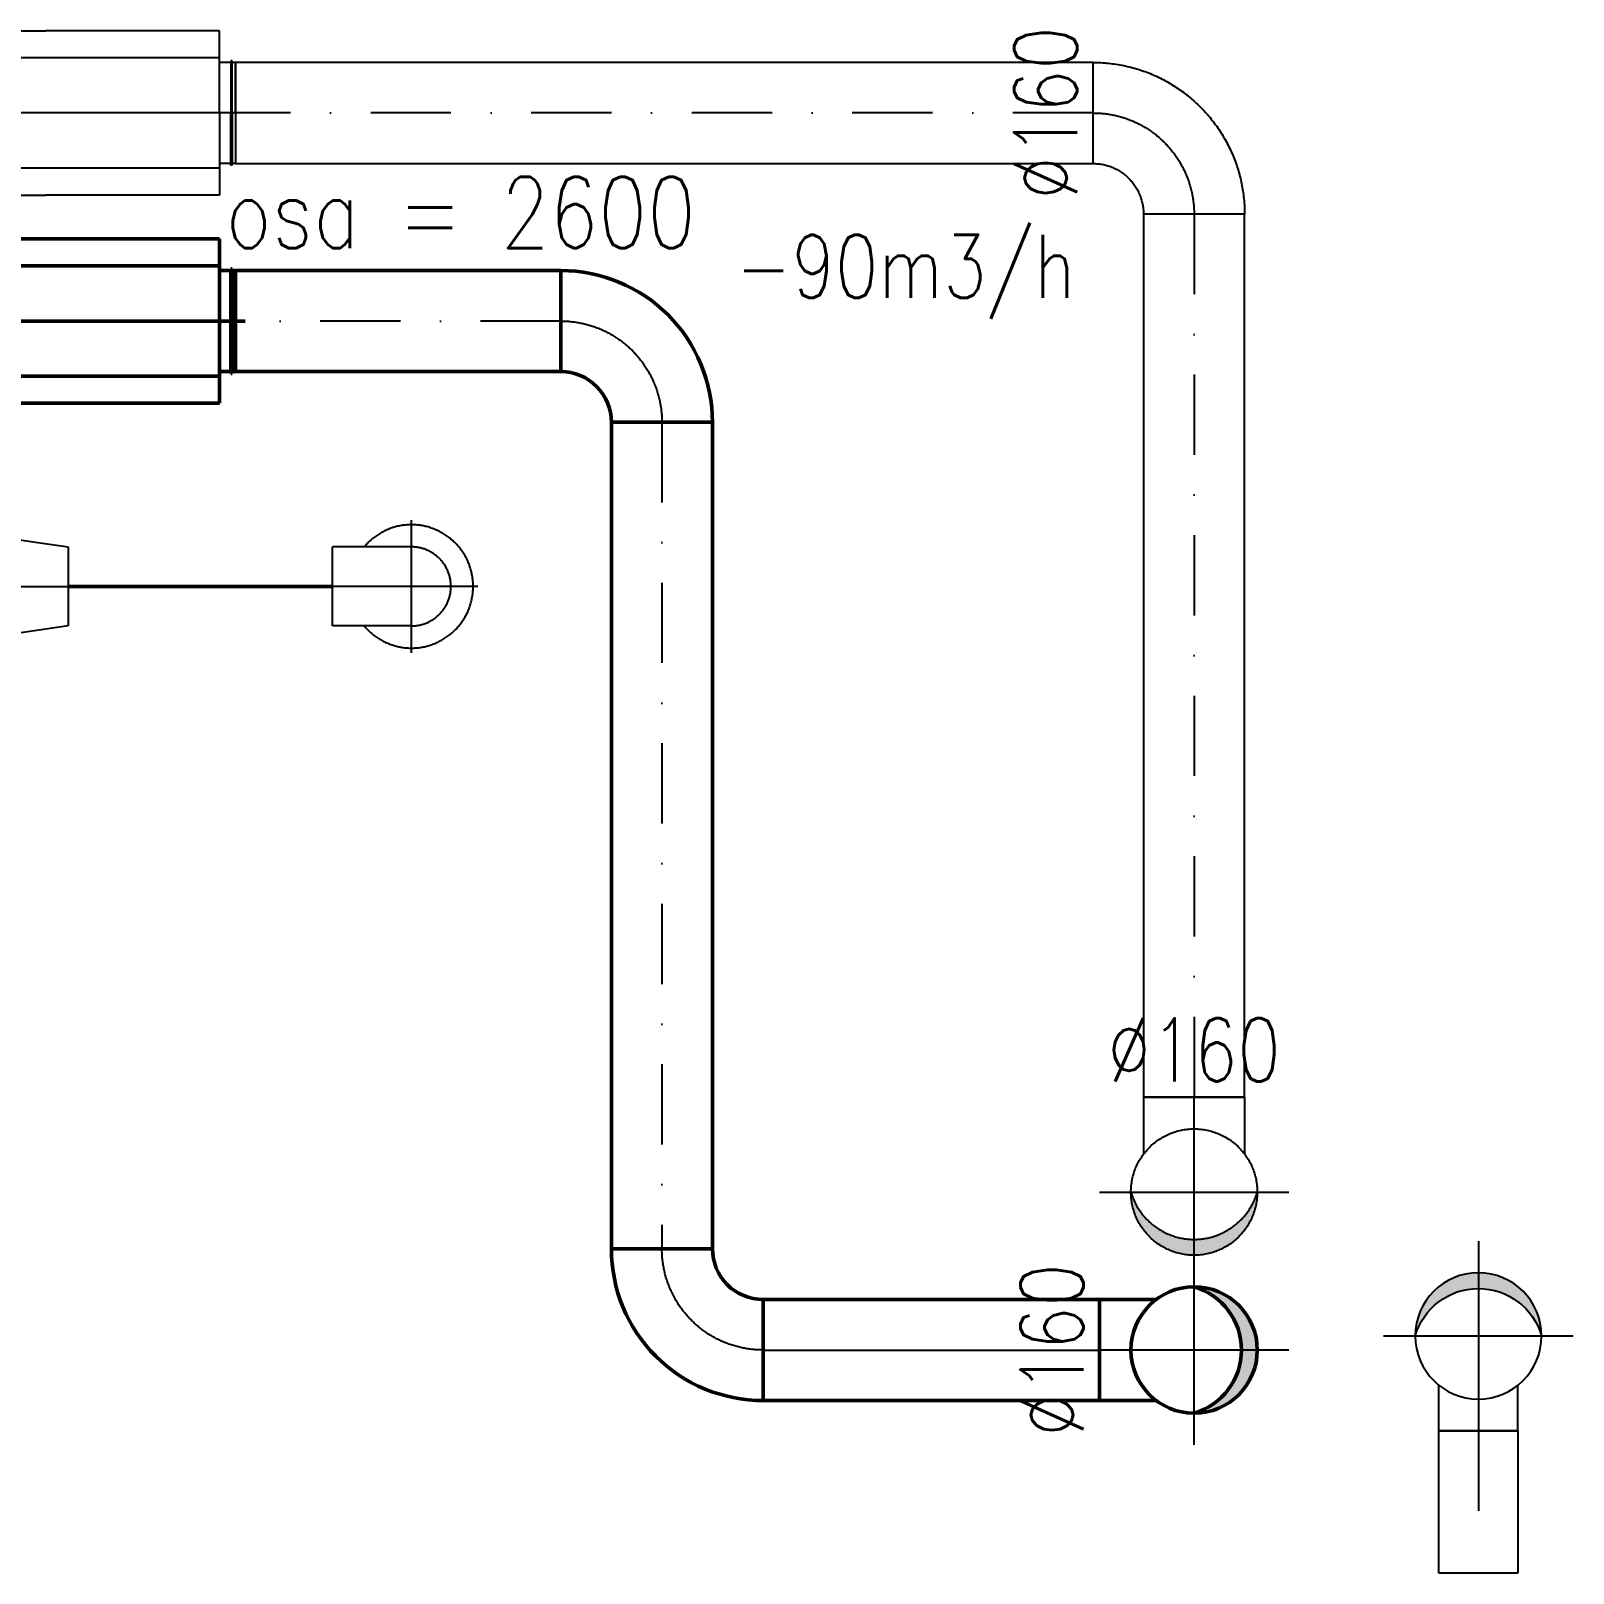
# Model space of a CAD drawing. Header units: millimetres. Extents: x -5302 to 21798, y 61486 to 66330.
# Drawn here: x 19357 to 21798, y 62678 to 65119 of the extents above; entities that cross this region are included whole.
import ezdxf
from ezdxf.enums import TextEntityAlignment as Align

# ---------------------------------------------------------------- set-up
doc = ezdxf.new("R2010")
doc.units = ezdxf.units.MM
doc.header["$LTSCALE"] = 10
for name, pattern in [('_aa', [1.4, 0.5, -0.2, 0.5, -0.2]), ('DASHDOT', [25.4, 12.7, -6.35, 0, -6.35]), ('DASHED', [19.05, 12.7, -6.35]), ('KOLEJE', [0])]:
    doc.linetypes.add(name, pattern=pattern)
doc.layers.get('0').update_dxf_attribs({"color": 3})
doc.layers.add('V-flexo_osy', color=3, linetype='KOLEJE', lineweight=50)
doc.layers.add('V-tvarovky', color=3, linetype='Continuous', lineweight=50)
for name, color, linetype in [('V-tvarovky-popis', 3, 'Continuous'), ('VZT_DIGESTOR', 3, 'Continuous'), ('VZT_EXHAUST', 3, '_aa'), ('VZT_EXHAUST-popis', 3, 'Continuous')]:
    doc.layers.add(name, color=color, linetype=linetype)
doc.styles.add('ROMANS', font='romans.shx', dxfattribs={"width": 0.8})
doc.styles.get("Standard").update_dxf_attribs({"font": 'simplex.shx', "width": 0.8})
doc.linetypes.add('KOLEJE_2', pattern='A,2,[141,CADKON.SHX,S=3,R=0,X=0,Y=0],1.5', length=3.5)

# ---------------------------------------------------------------- blocks, each defined once
blk = doc.blocks.new('*U104')
at = {"linetype": 'ByBlock', "lineweight": -2, "ltscale": 2000}
blk.add_hatch(color=0, dxfattribs=at).paths.add_polyline_path([(0, 100, 0.41421356), (-100, 0, 0.41421356), (0, -100, -0.750012)])
at = {"color": 2, "linetype": 'DASHDOT', "lineweight": 25, "ltscale": 2000}
for p, q in [((0, 150), (0, -150)), ((-150, 0), (150, 0))]:
    blk.add_line(p, q, dxfattribs=at)
at = {"color": 0, "linetype": 'ByBlock', "lineweight": -2, "ltscale": 2000}
for p, q in [((150, 80), (60, 80)), ((150, -80), (150, 80)), ((150, -80), (60, -80))]:
    blk.add_line(p, q, dxfattribs=at)
blk.add_circle((0, 0), 100, dxfattribs=at)
blk.add_arc((29.165, 0), 104.166, 106.259325, 253.740675, dxfattribs=at)
blk = doc.blocks.new('*U105', base_point=(150, -80))
at = {"linetype": 'ByBlock', "lineweight": -2, "ltscale": 2000}
blk.add_hatch(color=0, dxfattribs=at).paths.add_polyline_path([(0, 100, 0.41421356), (-100, 0, 0.41421356), (0, -100, -0.750012)])
at = {"color": 2, "linetype": 'DASHDOT', "lineweight": 25, "ltscale": 2000}
for p, q in [((0, 150), (0, -150)), ((-150, 0), (150, 0))]:
    blk.add_line(p, q, dxfattribs=at)
at = {"color": 0, "linetype": 'ByBlock', "lineweight": -2, "ltscale": 2000}
for p, q in [((150, 80), (60, 80)), ((150, -80), (150, 80)), ((150, -80), (60, -80))]:
    blk.add_line(p, q, dxfattribs=at)
blk.add_circle((0, 0), 100, dxfattribs=at)
blk.add_arc((29.165, 0), 104.166, 106.259325, 253.740675, dxfattribs=at)
blk = doc.blocks.new('*U77', base_point=(104.3, 32.6))
at = {"color": 0, "linetype": 'ByBlock', "lineweight": -2, "ltscale": 2000}
for p, q in [((129.3, 162.6), (404.3, 162.6)), ((129.3, 32.6), (129.3, 162.6)), ((679.3, 162.6), (404.3, 162.6)), ((679.3, 32.6), (679.3, 162.6)), ((104.3, 32.6), (104.3, 112.6)), ((104.3, 112.6), (129.3, 112.6)), ((109.3, 32.6), (109.3, 115.4)), ((109.3, 115.4), (111.5, 115.4)), ((111.5, 115.4), (111.5, 32.6)), ((704.3, 112.6), (679.3, 112.6)), ((697.1, 115.4), (697.1, 32.6)), ((699.3, 115.4), (697.1, 115.4)), ((699.3, 32.6), (699.3, 115.4)), ((704.3, 32.6), (704.3, 112.6)), ((104.3, 32.6), (104.3, -47.4)), ((109.3, 32.6), (109.3, -50.2)), ((111.5, -50.2), (111.5, 32.6)), ((129.3, 32.6), (129.3, -97.4)), ((679.3, 32.6), (679.3, -97.4)), ((697.1, -50.2), (697.1, 32.6)), ((699.3, 32.6), (699.3, -50.2)), ((704.3, 32.6), (704.3, -47.4)), ((104.3, -47.4), (129.3, -47.4)), ((704.3, -47.4), (679.3, -47.4)), ((109.3, -50.2), (111.5, -50.2)), ((699.3, -50.2), (697.1, -50.2)), ((129.3, -97.4), (404.3, -97.4)), ((679.3, -97.4), (404.3, -97.4))]:
    blk.add_line(p, q, dxfattribs=at)
at = {"color": 56, "linetype": 'DASHED', "ltscale": 6000}
for p, q in [((129, 120), (679, 120)), ((129, -54.8), (679, -54.8))]:
    blk.add_line(p, q, dxfattribs=at)
at = {"color": 63, "linetype": 'DASHDOT', "ltscale": 6000}
blk.add_line((88.6, 32.6), (683.2, 32.6), dxfattribs=at)
at = {"color": 52, "linetype": 'ByBlock', "ltscale": 2000}
blk.add_point((129.3, 32.6), dxfattribs=at)
blk = doc.blocks.new('*U107')
at = {"color": 0, "linetype": 'ByBlock', "lineweight": -2, "ltscale": 2000}
for p, q in [((0, 80), (120, 62.5)), ((0, 80), (0, -80)), ((0, 80), (0, 80)), ((120, 62.5), (120, -62.5)), ((120, 62.5), (120, 62.5)), ((120, -62.5), (0, -80)), ((120, -62.5), (120, -62.5)), ((0, -80), (0, -80))]:
    blk.add_line(p, q, dxfattribs=at)
at = {"color": 2, "linetype": 'DASHDOT', "lineweight": 25, "ltscale": 2000}
blk.add_line((0, 0), (120, 0), dxfattribs=at)
blk = doc.blocks.new('*U108')
at = {"color": 2, "linetype": 'DASHDOT', "lineweight": 25, "ltscale": 2000}
for p, q in [((0, 105), (0, -105)), ((-105, 0), (0, 0))]:
    blk.add_line(p, q, dxfattribs=at)
at = {"color": 0, "linetype": 'ByBlock', "lineweight": -2, "ltscale": 2000}
for p, q in [((0, 62.5), (125, 62.5)), ((125, 62.5), (125, -62.5)), ((0, -62.5), (125, -62.5))]:
    blk.add_line(p, q, dxfattribs=at)
at = {"color": 2, "linetype": 'KOLEJE', "lineweight": 25, "ltscale": 2000}
blk.add_lwpolyline([(0, 0), (125, 0)], dxfattribs=at)
at = {"color": 0, "linetype": 'ByBlock', "lineweight": -2, "ltscale": 2000}
for radius, start, end in [(97.6, 39.8056, 320.1944), (62.5, 90, 270)]:
    blk.add_arc((0, 0), radius, start, end, dxfattribs=at)
blk = doc.blocks.new('*U112', base_point=(160, 0))
at = {"color": 0, "lineweight": -2, "ltscale": 2000}
for p, q in [((0, 240), (0, 80)), ((0, 240), (0, 240)), ((0, 80), (0, 80)), ((80, 0), (240, 0)), ((80, 0), (80, 0)), ((240, 0), (240, 0))]:
    blk.add_line(p, q, dxfattribs=at)
at = {"color": 2, "linetype": 'DASHDOT', "lineweight": 25, "ltscale": 2000}
for p, q in [((0, 160), (0, 160)), ((160, 0), (160, 0))]:
    blk.add_line(p, q, dxfattribs=at)
at = {"color": 0, "lineweight": -2, "ltscale": 2000}
for radius in [240, 80]:
    blk.add_arc((0, 0), radius, 0, 90, dxfattribs=at)
at = {"color": 2, "linetype": 'DASHDOT', "lineweight": 25, "ltscale": 2000}
blk.add_arc((0, 0), 160, 0, 90, dxfattribs=at)
blk = doc.blocks.new('*U113', base_point=(0, 160))
at = {"color": 0, "lineweight": -2, "ltscale": 2000}
for p, q in [((0, 240), (0, 80)), ((0, 240), (0, 240)), ((0, 80), (0, 80)), ((80, 0), (240, 0)), ((80, 0), (80, 0)), ((240, 0), (240, 0))]:
    blk.add_line(p, q, dxfattribs=at)
at = {"color": 2, "linetype": 'DASHDOT', "lineweight": 25, "ltscale": 2000}
for p, q in [((0, 160), (0, 160)), ((160, 0), (160, 0))]:
    blk.add_line(p, q, dxfattribs=at)
at = {"color": 0, "lineweight": -2, "ltscale": 2000}
for radius in [240, 80]:
    blk.add_arc((0, 0), radius, 0, 90, dxfattribs=at)
at = {"color": 2, "linetype": 'DASHDOT', "lineweight": 25, "ltscale": 2000}
blk.add_arc((0, 0), 160, 0, 90, dxfattribs=at)
blk = doc.blocks.new('*U114', base_point=(532.41, 80))
at = {"color": 0, "linetype": 'ByBlock', "lineweight": -2, "ltscale": 2000}
for p, q in [((0, 160), (0, 0)), ((532.41, 160), (0, 160)), ((532.41, 0), (532.41, 160)), ((0, 0), (532.41, 0))]:
    blk.add_line(p, q, dxfattribs=at)
at = {"color": 2, "linetype": 'DASHDOT', "lineweight": 25, "ltscale": 2000}
blk.add_line((0, 80), (532.41, 80), dxfattribs=at)
blk = doc.blocks.new('*U115', base_point=(160, 0))
at = {"color": 0, "lineweight": -2, "ltscale": 2000}
for p, q in [((0, 240), (0, 80)), ((0, 240), (0, 240)), ((0, 80), (0, 80)), ((80, 0), (240, 0)), ((80, 0), (80, 0)), ((240, 0), (240, 0))]:
    blk.add_line(p, q, dxfattribs=at)
at = {"color": 2, "linetype": 'DASHDOT', "lineweight": 25, "ltscale": 2000}
for p, q in [((0, 160), (0, 160)), ((160, 0), (160, 0))]:
    blk.add_line(p, q, dxfattribs=at)
at = {"color": 0, "lineweight": -2, "ltscale": 2000}
for radius in [240, 80]:
    blk.add_arc((0, 0), radius, 0, 90, dxfattribs=at)
at = {"color": 2, "linetype": 'DASHDOT', "lineweight": 25, "ltscale": 2000}
blk.add_arc((0, 0), 160, 0, 90, dxfattribs=at)
blk = doc.blocks.new('*U116', base_point=(150, -62.5))
at = {"linetype": 'ByBlock', "lineweight": -2, "ltscale": 2000}
blk.add_hatch(color=0, dxfattribs=at).paths.add_polyline_path([(0, 100, 0.414214), (-100, 0, 0.414214), (0, -100, -0.750012)])
at = {"color": 2, "linetype": 'DASHDOT', "lineweight": 25, "ltscale": 2000}
for p, q in [((0, 150), (0, -150)), ((-150, 0), (150, 0))]:
    blk.add_line(p, q, dxfattribs=at)
at = {"color": 0, "linetype": 'ByBlock', "lineweight": -2, "ltscale": 2000}
for p, q in [((150, 62.5), (78.1, 62.5)), ((150, -62.5), (150, 62.5)), ((150, -62.5), (78.1, -62.5))]:
    blk.add_line(p, q, dxfattribs=at)
blk.add_circle((0, 0), 100, dxfattribs=at)
blk.add_arc((29.2, 0), 104.2, 106.2593, 253.7407, dxfattribs=at)
blk = doc.blocks.new('*U163')
at = {"color": 0, "linetype": 'ByBlock', "lineweight": -2, "ltscale": 2000}
for p, q in [((0, 125), (0, 0)), ((225.53, 125), (0, 125)), ((225.53, 0), (225.53, 125)), ((0, 0), (225.53, 0))]:
    blk.add_line(p, q, dxfattribs=at)
at = {"color": 2, "linetype": 'DASHDOT', "lineweight": 25}
blk.add_line((0, 62.5), (225.53, 62.5), dxfattribs=at)
blk = doc.blocks.new('*U228', base_point=(0, 80))
at = {"color": 0, "linetype": 'ByBlock', "lineweight": -2, "ltscale": 2000}
for p, q in [((0, 160), (0, 0)), ((1397.89, 160), (0, 160)), ((1397.89, 0), (1397.89, 160)), ((0, 0), (1397.89, 0))]:
    blk.add_line(p, q, dxfattribs=at)
at = {"color": 2, "linetype": 'DASHDOT', "lineweight": 25}
blk.add_line((0, 80), (1397.89, 80), dxfattribs=at)
blk = doc.blocks.new('*U229', base_point=(0, 80))
at = {"color": 0, "linetype": 'ByBlock', "lineweight": -2, "ltscale": 2000}
for p, q in [((0, 160), (0, 0)), ((1308.6, 160), (0, 160)), ((1308.6, 0), (1308.6, 160)), ((0, 0), (1308.6, 0))]:
    blk.add_line(p, q, dxfattribs=at)
at = {"color": 2, "linetype": 'DASHDOT', "lineweight": 25}
blk.add_line((0, 80), (1308.6, 80), dxfattribs=at)
blk = doc.blocks.new('*U230', base_point=(0, 80))
at = {"color": 0, "linetype": 'ByBlock', "lineweight": -2, "ltscale": 2000}
for p, q in [((0, 160), (0, 0)), ((515.31, 160), (0, 160)), ((515.31, 0), (515.31, 160)), ((0, 0), (515.31, 0))]:
    blk.add_line(p, q, dxfattribs=at)
at = {"color": 2, "linetype": 'DASHDOT', "lineweight": 25}
blk.add_line((0, 80), (515.31, 80), dxfattribs=at)
blk = doc.blocks.new('*U233', base_point=(1357.72, 80))
at = {"color": 0, "linetype": 'ByBlock', "lineweight": -2, "ltscale": 2000}
for p, q in [((0, 160), (0, 0)), ((1357.72, 160), (0, 160)), ((1357.72, 0), (1357.72, 160)), ((0, 0), (1357.72, 0))]:
    blk.add_line(p, q, dxfattribs=at)
at = {"color": 2, "linetype": 'DASHDOT', "lineweight": 25}
blk.add_line((0, 80), (1357.72, 80), dxfattribs=at)

msp = doc.modelspace()

# ---------------------------------------------------------------- linework, layer by layer
at = {"layer": 'V-flexo_osy', "linetype": 'KOLEJE_2', "ltscale": 2}
msp.add_lwpolyline([(19415.9, 64239.3), (19834.3, 64239.3)], dxfattribs=at)

# ---------------------------------------------------------------- block references
at = {"layer": 'V-tvarovky', "ltscale": 2000}
for name, p, rotation in [('*U77', (19680.5, 64659.3), 180.0000000000399), ('*U230', (20195.8, 64659.3), 180.0000000000001), ('*U229', (20355.8, 64499.3), 269.9999999999998), ('*U104', (21198.2, 63030.7), 180.0000000000013)]:
    msp.add_blockref(name, p, dxfattribs=dict(at, rotation=rotation))
at = {"layer": 'V-tvarovky', "ltscale": 2000, "xscale": -1}
for name, p, rotation in [('*U112', (20195.8, 64659.3), 270.0000000000002), ('*U113', (20355.8, 63190.7), 89.99999999999967)]:
    msp.add_blockref(name, p, dxfattribs=dict(at, rotation=rotation))
at = {"layer": 'V-tvarovky', "ltscale": 2000}
msp.add_blockref('*U114', (21048.2, 63030.7), dxfattribs=at)
at = {"layer": 'VZT_DIGESTOR', "ltscale": 200, "xscale": -1, "rotation": 89.99999999999761}
msp.add_blockref('*U116', (21710.7, 62903), dxfattribs=at)
at = {"layer": 'VZT_DIGESTOR', "ltscale": 2000, "xscale": -1, "rotation": 89.9999999999964}
msp.add_blockref('*U163', (21710.7, 62903), dxfattribs=at)
at = {"layer": 'VZT_EXHAUST', "ltscale": 200}
for name, p, rotation in [('*U77', (19680.5, 64988.6), 180.0000000000399), ('*U233', (19680.5, 64988.6), 179.9999999999982), ('*U228', (21198.2, 64828.6), 269.9999999999983), ('*U108', (19959.3, 64239.3), 180), ('*U105', (21278.2, 63430.7), 89.99999999999991)]:
    msp.add_blockref(name, p, dxfattribs=dict(at, rotation=rotation))
at = {"layer": 'VZT_EXHAUST', "ltscale": 200, "xscale": -1, "rotation": 269.9999999999982}
msp.add_blockref('*U115', (21038.2, 64988.6), dxfattribs=at)
at = {"layer": 'VZT_EXHAUST', "ltscale": 200}
msp.add_blockref('*U107', (19295.9, 64239.3), dxfattribs=at)

# ---------------------------------------------------------------- texts
at = {"layer": 'V-tvarovky', "ltscale": 2000, "insert": (19664.9, 64887.4, -4800), "char_height": 150, "width": 1946.022, "attachment_point": 1, "rotation": 0, "style": 'ROMANS'}
msp.add_mtext('\\A1;{\\Fromans|c238;\\H0.75x;osa = 2600}', dxfattribs=at)
at = {"layer": 'V-tvarovky-popis', "color": 3, "width": 0.8}
msp.add_text('%%c160', height=100, rotation=90, dxfattribs=at).set_placement((21023.2, 63030.7), align=Align.CENTER)
at = {"layer": 'VZT_EXHAUST-popis', "color": 3, "width": 0.8}
for rotation, p in [(90, (21013.2, 64988.6)), (360, (21198.2, 63455.7))]:
    msp.add_text('%%c160', height=100, rotation=rotation, dxfattribs=at).set_placement(p, align=Align.CENTER)
at = {"layer": 'VZT_EXHAUST-popis', "color": 3, "ltscale": 2000, "width": 0.8}
msp.add_text('-90m3/h', height=100, dxfattribs=at).set_placement((20741.2, 64695.9), align=Align.CENTER)

doc.saveas('drawing.dxf')
